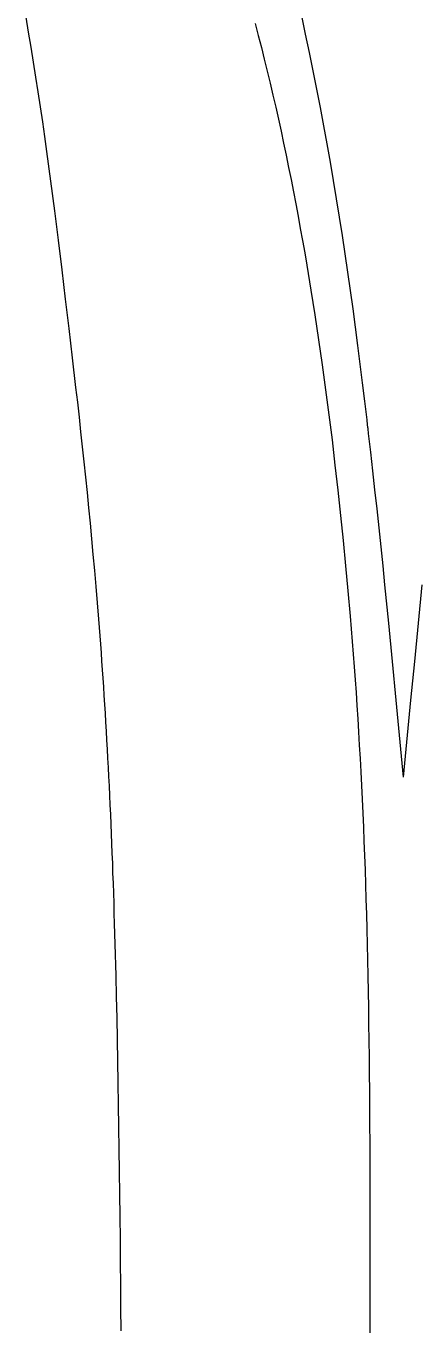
# Model space of a CAD drawing. Extents: x 0 to 279, y 0 to 212.
# Drawn here: x 62.92 to 69.13, y 118.59 to 139.08 of the extents above; entities that cross this region are included whole.
import ezdxf

# ---------------------------------------------------------------- set-up
doc = ezdxf.new("R2010")
doc.units = 0
doc.layers.add('LAYER_1', color=18, linetype='CONTINUOUS')

msp = doc.modelspace()

# ---------------------------------------------------------------- linework, layer by layer
at = {"layer": 'LAYER_1'}
for points in [[(64.422, 118.519), (64.419, 118.88), (64.416, 119.241), (64.412, 119.6), (64.409, 119.959), (64.405, 120.316), (64.401, 120.671), (64.397, 121.025), (64.392, 121.378), (64.387, 121.728), (64.382, 122.076), (64.376, 122.422), (64.37, 122.766), (64.364, 123.107), (64.357, 123.446), (64.349, 123.782), (64.341, 124.115), (64.337, 124.28), (64.333, 124.444), (64.328, 124.608), (64.324, 124.771), (64.319, 124.933), (64.314, 125.094), (64.309, 125.254), (64.304, 125.414), (64.299, 125.572), (64.293, 125.73), (64.288, 125.886), (64.282, 126.042), (64.276, 126.196), (64.27, 126.35), (64.264, 126.502), (64.257, 126.654), (64.25, 126.804), (64.244, 126.953), (64.236, 127.102), (64.229, 127.249), (64.222, 127.395), (64.214, 127.54), (64.206, 127.684), (64.198, 127.826), (64.19, 127.968), (64.182, 128.109), (64.174, 128.249), (64.165, 128.388), (64.156, 128.526), (64.147, 128.663), (64.138, 128.799), (64.129, 128.934), (64.119, 129.069), (64.11, 129.202), (64.1, 129.335), (64.09, 129.467), (64.07, 129.729), (64.049, 129.987), (64.027, 130.243), (64.006, 130.496), (63.983, 130.747), (63.96, 130.995), (63.937, 131.241), (63.913, 131.485), (63.889, 131.728), (63.865, 131.968), (63.84, 132.207), (63.815, 132.444), (63.789, 132.68), (63.763, 132.915), (63.737, 133.149), (63.71, 133.383), (63.657, 133.847), (63.602, 134.31), (63.547, 134.774), (63.492, 135.237), (63.435, 135.702), (63.376, 136.167), (63.315, 136.633), (63.252, 137.1), (63.219, 137.334), (63.186, 137.568), (63.151, 137.803), (63.116, 138.037), (63.08, 138.272), (63.042, 138.507), (63.004, 138.742), (62.964, 138.978), (62.923, 139.214)], [(66.533, 139.115), (66.582, 138.927), (66.63, 138.74), (66.677, 138.552), (66.723, 138.364), (66.768, 138.176), (66.813, 137.987), (66.856, 137.798), (66.898, 137.609), (66.94, 137.42), (66.981, 137.23), (67.021, 137.04), (67.06, 136.849), (67.098, 136.658), (67.136, 136.466), (67.173, 136.274), (67.209, 136.081), (67.244, 135.888), (67.279, 135.695), (67.313, 135.501), (67.346, 135.306), (67.41, 134.916), (67.472, 134.525), (67.531, 134.132), (67.588, 133.739), (67.642, 133.344), (67.693, 132.949), (67.743, 132.554), (67.79, 132.158), (67.835, 131.761), (67.877, 131.365), (67.918, 130.969), (67.956, 130.573), (67.993, 130.177), (68.028, 129.78), (68.061, 129.381), (68.076, 129.18), (68.092, 128.979), (68.106, 128.776), (68.121, 128.573), (68.134, 128.368), (68.148, 128.162), (68.161, 127.955), (68.173, 127.746), (68.185, 127.535), (68.196, 127.323), (68.207, 127.109), (68.218, 126.894), (68.228, 126.676), (68.237, 126.455), (68.246, 126.233), (68.255, 126.008), (68.263, 125.781), (68.271, 125.551), (68.278, 125.319), (68.285, 125.084), (68.291, 124.845), (68.297, 124.604), (68.303, 124.36), (68.308, 124.112), (68.312, 123.862), (68.317, 123.608), (68.32, 123.352), (68.324, 123.092), (68.327, 122.83), (68.33, 122.566), (68.332, 122.299), (68.334, 122.03), (68.336, 121.758), (68.337, 121.485), (68.338, 121.209), (68.339, 120.932), (68.34, 120.653), (68.34, 120.372), (68.34, 120.089), (68.34, 119.805), (68.34, 119.52), (68.34, 119.233), (68.339, 118.945), (68.338, 118.656), (68.338, 118.367)], [(67.26, 139.238), (67.322, 138.948), (67.383, 138.659), (67.442, 138.371), (67.499, 138.082), (67.555, 137.794), (67.609, 137.506), (67.662, 137.218), (67.713, 136.93), (67.762, 136.642), (67.81, 136.354), (67.856, 136.066), (67.901, 135.778), (67.945, 135.489), (67.987, 135.2), (68.029, 134.911), (68.069, 134.621), (68.108, 134.331), (68.146, 134.04), (68.183, 133.748), (68.22, 133.456), (68.255, 133.163), (68.29, 132.869), (68.299, 132.795), (68.303, 132.758), (68.304, 132.749), (68.305, 132.744), (68.305, 132.742), (68.305, 132.741), (68.306, 132.732), (68.315, 132.658), (68.349, 132.362), (68.382, 132.066), (68.415, 131.768), (68.447, 131.47), (68.479, 131.171), (68.511, 130.871), (68.542, 130.571), (68.572, 130.27), (68.633, 129.667), (68.692, 129.062), (68.751, 128.456), (68.866, 127.241)], [(69.16, 130.27), (69.1, 129.667), (69.04, 129.062), (68.982, 128.456), (68.866, 127.241)]]:
    msp.add_lwpolyline(points, dxfattribs=at)

doc.saveas('drawing.dxf')
